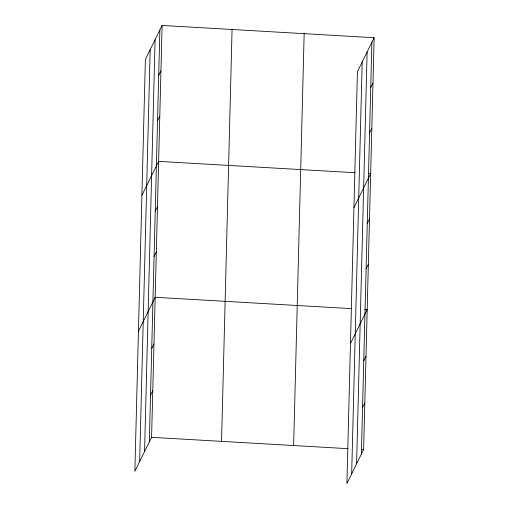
<?xml version="1.0" encoding="UTF-8"?>
<svg xmlns="http://www.w3.org/2000/svg" width="509" height="509" viewBox="0 0 509 509"><rect width="100%" height="100%" fill="white"/><g stroke="black" fill="none" stroke-linecap="round" stroke-linejoin="round"><path stroke-width="0.76" d="M139.644 461.587L150.168 49.71M144.562 451.585L155.086 39.715M149.334 441.882L159.864 30.012M162.104 25.45L145.389 59.419L134.866 471.289L151.58 437.32L162.104 25.45L374.134 37.711L363.611 449.581L346.896 483.55L357.42 71.68L374.134 37.711M221.549 441.367L232.072 29.497M293.642 445.534L304.166 33.664M351.668 473.847L362.192 61.971M356.593 463.845L367.116 51.975M361.365 454.143L371.888 42.266M158.706 75.313L160.946 70.757M157.548 120.62L159.788 116.065M141.916 195.335L158.63 161.366L355.11 172.729M155.232 211.235L157.472 206.673M154.074 256.542L156.314 251.98M138.448 331.251L155.156 297.288L351.636 308.645M151.72 348.525L153.966 343.963M150.53 395.207L152.776 390.645M370.73 87.573L372.976 83.018M369.572 132.881L371.818 128.319M353.946 207.596L370.66 173.626L368.325 173.493M367.256 223.496L369.502 218.934M366.098 268.797L368.344 264.241M350.472 343.511L367.186 309.548L364.858 309.408M363.75 360.786L365.996 356.224M362.561 407.461L364.8 402.905M151.58 437.32L348.061 448.684M361.275 449.447L363.611 449.581"/></g></svg>
